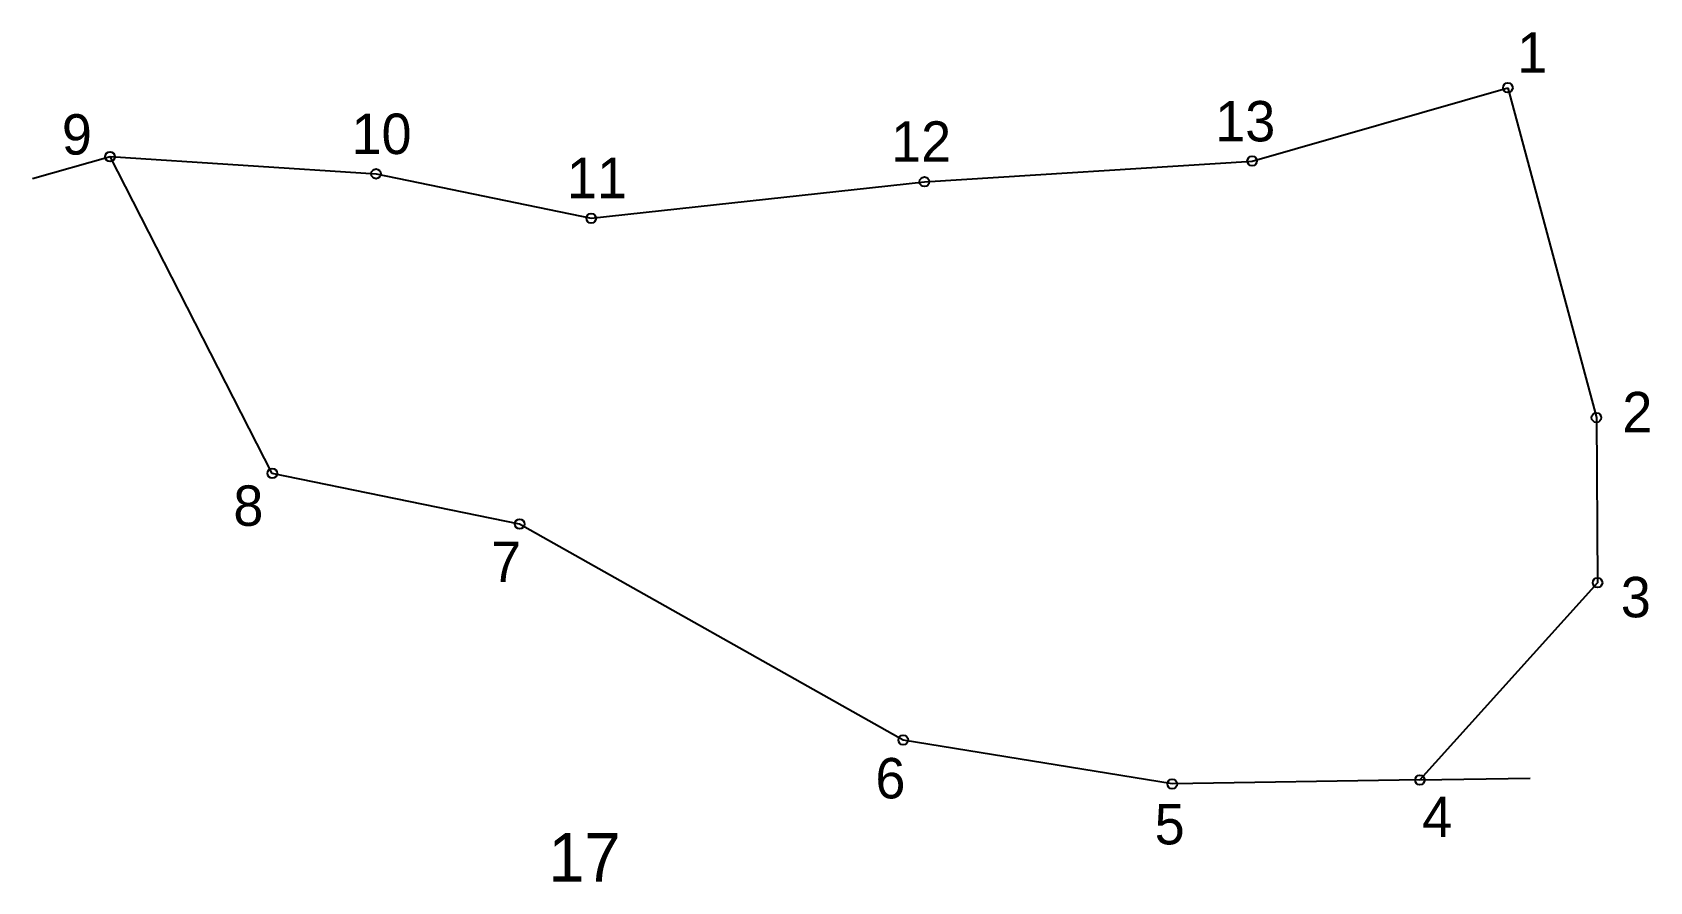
# Model space of a CAD drawing. Extents: x 546102 to 546238, y 1824138 to 1824210.
import ezdxf

# ---------------------------------------------------------------- set-up
doc = ezdxf.new("R2010")
doc.units = 0
for name, color, linetype in [('CanhThua', 7, 'Continuous'), ('MocDinhThua', 7, 'Continuous'), ('NhanTuCan', 7, 'Continuous'), ('RauThua', 7, 'Continuous'), ('SoHieuDinhThua', 7, 'Continuous')]:
    doc.layers.add(name, color=color, linetype=linetype)

msp = doc.modelspace()

# ---------------------------------------------------------------- linework, layer by layer
at = {"layer": 'CanhThua'}
for p, q in [((546204.22, 1824198.68), (546225.75, 1824204.85)), ((546225.75, 1824204.85), (546233.21, 1824177.09)), ((546121.72, 1824172.39), (546108.06, 1824199.05)), ((546108.06, 1824199.05), (546130.46, 1824197.6)), ((546176.63, 1824196.93), (546204.22, 1824198.68)), ((546130.46, 1824197.6), (546148.57, 1824193.86)), ((546148.57, 1824193.86), (546176.63, 1824196.93)), ((546233.21, 1824177.09), (546233.3, 1824163.19)), ((546142.54, 1824168.13), (546121.72, 1824172.39)), ((546174.84, 1824149.95), (546142.54, 1824168.13)), ((546233.3, 1824163.19), (546218.34, 1824146.59)), ((546197.49, 1824146.26), (546174.84, 1824149.95)), ((546218.34, 1824146.59), (546197.49, 1824146.26))]:
    msp.add_line(p, q, dxfattribs=at)
at = {"layer": 'MocDinhThua'}
for centre in [(546225.75, 1824204.85), (546108.06, 1824199.05), (546130.46, 1824197.6), (546204.22, 1824198.68), (546176.63, 1824196.93), (546148.57, 1824193.86), (546233.21, 1824177.09), (546121.72, 1824172.39), (546142.54, 1824168.13), (546233.3, 1824163.19), (546174.84, 1824149.95), (546197.49, 1824146.26), (546218.34, 1824146.59)]:
    msp.add_circle(centre, 0.408, dxfattribs=at)
at = {"layer": 'RauThua'}
for p, q in [((546101.52, 1824197.21), (546108.06, 1824199.05)), ((546218.34, 1824146.59), (546227.63, 1824146.74))]:
    msp.add_line(p, q, dxfattribs=at)

# ---------------------------------------------------------------- texts
at = {"layer": 'NhanTuCan'}
msp.add_text('17', height=4.08, dxfattribs=at).set_placement((546144.97, 1824138.04))
at = {"layer": 'SoHieuDinhThua'}
for s, p in [('1', (546226.54, 1824206.11)), ('13', (546201.11, 1824200.33)), ('9', (546104, 1824199.22)), ('10', (546128.39, 1824199.27)), ('12', (546173.82, 1824198.62)), ('11', (546146.53, 1824195.55)), ('2', (546235.39, 1824175.85)), ('8', (546118.44, 1824167.98)), ('7', (546140.14, 1824163.25)), ('3', (546235.26, 1824160.28)), ('6', (546172.5, 1824145.04)), ('4', (546218.54, 1824141.8)), ('5', (546196.01, 1824141.17))]:
    msp.add_text(s, height=3.4, dxfattribs=at).set_placement(p)

doc.saveas('drawing.dxf')
